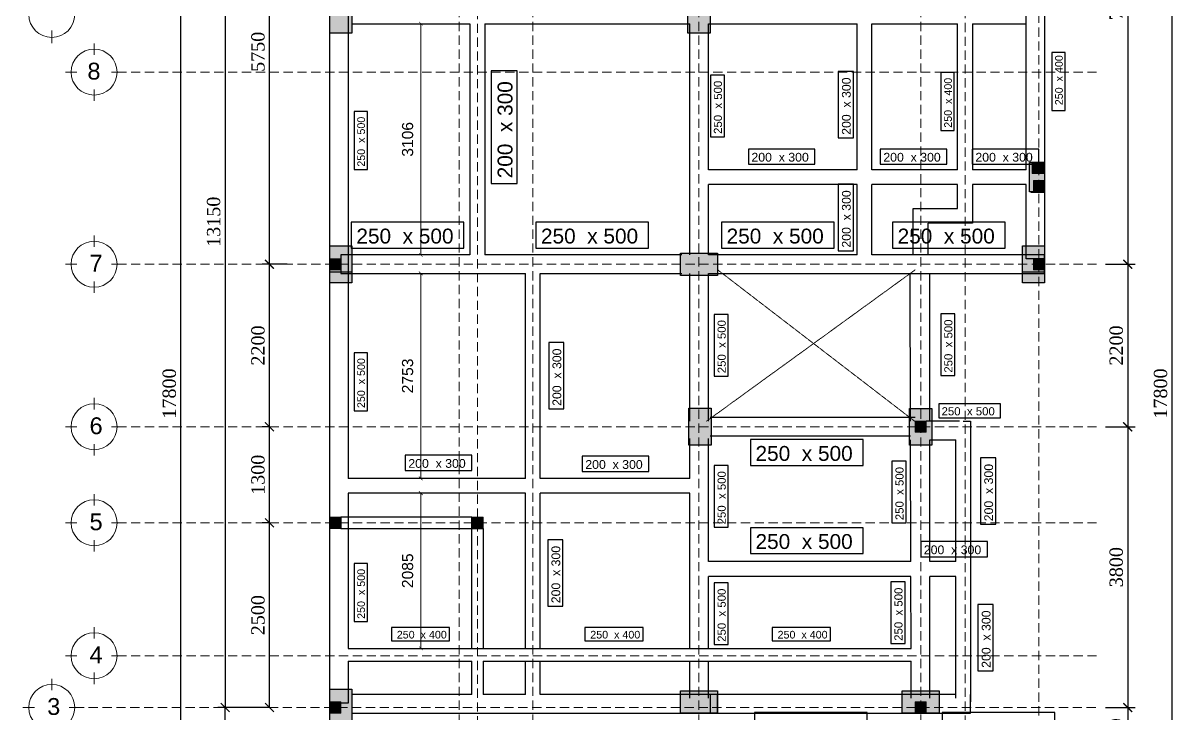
# Model space of a CAD drawing. Header units: millimetres. Extents: x 13167 to 258847, y -86891 to 38861.
# Drawn here: x 24085 to 39511, y 21808 to 31078 of the extents above; entities that cross this region are included whole.
import ezdxf

# ---------------------------------------------------------------- set-up
doc = ezdxf.new("R2010")
doc.units = ezdxf.units.MM
doc.header["$MEASUREMENT"] = 0
for name, pattern in [('HIDDEN', [0.375, 0.25, -0.125]), ('HIDDEN2', [0.1875, 0.125, -0.0625]), ('SLD-Solid', [0])]:
    doc.linetypes.add(name, pattern=pattern)
for name, color, linetype, lineweight in [('09-Arsiran', 8, 'Continuous', 5), ('AS', 8, 'HIDDEN2', 5), ('DIM', 1, 'Continuous', 5), ('DINDING', 1, 'Continuous', 20), ('DOOR OPENING', 4, 'SLD-Solid', 5), ('HATCH', 8, 'Continuous', 5), ('KOL', 5, 'Continuous', 18)]:
    doc.layers.add(name, color=color, linetype=linetype, lineweight=lineweight)
doc.layers.add('Balok', color=6, linetype='Continuous')
doc.layers.add('WALL', color=255, linetype='Continuous')
doc.styles.get("Standard").update_dxf_attribs({"font": 'arial.ttf'})
doc.styles.add('style2', font='times.ttf', dxfattribs={"height": 0.18})
doc.dimstyles.new('DIM100', dxfattribs={"dimscale": 0, "dimtxt": 150, "dimasz": 50, "dimexe": 50, "dimexo": 0, "dimgap": 100, "dimtad": 1, "dimtoh": 1, "dimdec": 0, "dimdsep": 46, "dimtxsty": 'Standard', "dimblk": 'ARCHTICK', "dimcen": 1, "dimclrd": 1, "dimclre": 1, "dimadec": 0, "dimazin": 0, "dimtfac": 250, "dimtdec": 0, "dimtix": 1, "dimtmove": 0, "dimatfit": 3, "dimldrblk": 'DOT', "dimfxl": 150, "dimtolj": 1, "dimtzin": 0, "dimlwd": 5, "dimlwe": 5, "dimarcsym": 0})
doc.dimstyles.new('ISO-25', dxfattribs={"dimtxt": 0.18, "dimasz": 0.12, "dimexe": 0.1, "dimexo": 0.1, "dimgap": 0.0625, "dimtad": 1, "dimtoh": 1, "dimdec": 0, "dimlfac": 1000, "dimtxsty": 'style2', "dimblk": 'ARCHTICK', "dimcen": 0.15, "dimclrd": 1, "dimclre": 1, "dimclrt": 4, "dimadec": 0, "dimazin": 0, "dimtfac": 1, "dimtdec": 0, "dimtmove": 0, "dimatfit": 3, "dimldrblk": 'OBLIQUE', "dimfxl": 1, "dimarcsym": 0})
pattern_1 = [(0, (0, 0), (0, 6.985), [5.08, -1.905]), (90, (0, 0), (-6.985, 4e-16), [5.08, -1.905])]

# ---------------------------------------------------------------- blocks, each defined once
blk = doc.blocks.new('KOLOM PRAKTIS')
at = {"layer": 'HATCH'}
h = blk.add_hatch(color=256, dxfattribs=at)
h.dxf.hatch_style = 1
h.paths.add_polyline_path([(-75, 75), (-75, -75), (75, -75), (75, 75)])
at = {"layer": 'KOL'}
blk.add_lwpolyline([(-75, -75), (75, -75), (75, 75), (-75, 75)], close=True, dxfattribs=at)
blk = doc.blocks.new('_ArchTick')
at = {"color": 0, "linetype": 'ByBlock', "const_width": 0.15}
blk.add_lwpolyline([(-0.5, -0.5), (0.5, 0.5)], dxfattribs=at)
blk = doc.blocks.new('*D1270')
at = {"layer": 'Defpoints', "color": 0, "transparency": 16777216}
for p in [(294.369, 168.872), (294.369, 161.722), (294.769, 161.722)]:
    blk.add_point(p, dxfattribs=at)
at = {"layer": 'DIM', "color": 1, "lineweight": -2, "transparency": 16777216}
for p, q in [((294.469, 168.872), (294.869, 168.872)), ((294.769, 168.872), (294.769, 161.722)), ((294.469, 161.722), (294.869, 161.722))]:
    blk.add_line(p, q, dxfattribs=at)
at = {"layer": 'DIM', "color": 1, "lineweight": -2, "transparency": 16777216, "xscale": 0.12, "yscale": 0.12, "zscale": 0.12}
for p, rotation in [((294.769, 168.872), 90), ((294.769, 161.722), 270)]:
    blk.add_blockref('_ArchTick', p, dxfattribs=dict(at, rotation=rotation))
at = {"layer": 'DIM', "color": 4, "transparency": 16777216, "insert": (294.614, 165.297), "char_height": 0.18, "attachment_point": 5, "rotation": 90, "style": 'style2'}
blk.add_mtext('7150', dxfattribs=at)
blk = doc.blocks.new('_Oblique')
at = {"color": 0, "linetype": 'ByBlock', "lineweight": -2}
blk.add_line((-0.5, -0.5), (0.5, 0.5), dxfattribs=at)
blk = doc.blocks.new('*D1271')
at = {"layer": 'Defpoints', "color": 0, "transparency": 16777216}
for p in [(294.369, 161.722), (294.369, 159.522), (294.769, 159.522)]:
    blk.add_point(p, dxfattribs=at)
at = {"layer": 'DIM', "color": 1, "lineweight": -2, "transparency": 16777216}
for p, q in [((294.469, 161.722), (294.869, 161.722)), ((294.769, 161.722), (294.769, 159.522)), ((294.469, 159.522), (294.869, 159.522))]:
    blk.add_line(p, q, dxfattribs=at)
at = {"layer": 'DIM', "color": 1, "lineweight": -2, "transparency": 16777216, "xscale": 0.12, "yscale": 0.12, "zscale": 0.12}
for p, rotation in [((294.769, 161.722), 90), ((294.769, 159.522), 270)]:
    blk.add_blockref('_ArchTick', p, dxfattribs=dict(at, rotation=rotation))
at = {"layer": 'DIM', "color": 4, "transparency": 16777216, "insert": (294.615, 160.622), "char_height": 0.18, "attachment_point": 5, "rotation": 90, "style": 'style2'}
blk.add_mtext('2200', dxfattribs=at)
blk = doc.blocks.new('*D1272')
at = {"layer": 'Defpoints', "color": 0, "transparency": 16777216}
for p in [(294.369, 159.522), (294.369, 155.722), (294.769, 155.722)]:
    blk.add_point(p, dxfattribs=at)
at = {"layer": 'DIM', "color": 1, "lineweight": -2, "transparency": 16777216}
for p, q in [((294.469, 159.522), (294.869, 159.522)), ((294.769, 159.522), (294.769, 155.722)), ((294.469, 155.722), (294.869, 155.722))]:
    blk.add_line(p, q, dxfattribs=at)
at = {"layer": 'DIM', "color": 1, "lineweight": -2, "transparency": 16777216, "xscale": 0.12, "yscale": 0.12, "zscale": 0.12}
for p, rotation in [((294.769, 159.522), 90), ((294.769, 155.722), 270)]:
    blk.add_blockref('_ArchTick', p, dxfattribs=dict(at, rotation=rotation))
at = {"layer": 'DIM', "color": 4, "transparency": 16777216, "insert": (294.615, 157.622), "char_height": 0.18, "attachment_point": 5, "rotation": 90, "style": 'style2'}
blk.add_mtext('3800', dxfattribs=at)
blk = doc.blocks.new('*D1273')
at = {"layer": 'Defpoints', "color": 0, "transparency": 16777216}
for p in [(294.369, 155.722), (294.369, 155.022), (294.769, 155.022)]:
    blk.add_point(p, dxfattribs=at)
at = {"layer": 'DIM', "color": 1, "lineweight": -2, "transparency": 16777216}
for p, q in [((294.469, 155.722), (294.869, 155.722)), ((294.769, 155.722), (294.769, 155.022)), ((294.469, 155.022), (294.869, 155.022))]:
    blk.add_line(p, q, dxfattribs=at)
at = {"layer": 'DIM', "color": 1, "lineweight": -2, "transparency": 16777216, "xscale": 0.12, "yscale": 0.12, "zscale": 0.12}
for p, rotation in [((294.769, 155.722), 90), ((294.769, 155.022), 270)]:
    blk.add_blockref('_ArchTick', p, dxfattribs=dict(at, rotation=rotation))
at = {"layer": 'DIM', "color": 4, "transparency": 16777216, "insert": (294.614, 155.372), "char_height": 0.18, "attachment_point": 5, "rotation": 90, "style": 'style2'}
blk.add_mtext('700', dxfattribs=at)
blk = doc.blocks.new('*D1281')
at = {"layer": 'Defpoints', "color": 0, "transparency": 16777216}
for p in [(294.769, 168.872), (295.369, 168.872), (294.769, 151.072)]:
    blk.add_point(p, dxfattribs=at)
at = {"layer": 'DIM', "color": 1, "lineweight": -2, "transparency": 16777216}
for p, q in [((294.869, 168.872), (295.469, 168.872)), ((295.369, 151.072), (295.369, 168.872)), ((294.869, 151.072), (295.469, 151.072))]:
    blk.add_line(p, q, dxfattribs=at)
at = {"layer": 'DIM', "color": 1, "lineweight": -2, "transparency": 16777216, "xscale": 0.12, "yscale": 0.12, "zscale": 0.12}
for p, rotation in [((295.369, 168.872), 90), ((295.369, 151.072), 270)]:
    blk.add_blockref('_ArchTick', p, dxfattribs=dict(at, rotation=rotation))
at = {"layer": 'DIM', "color": 4, "transparency": 16777216, "insert": (295.214, 159.972), "char_height": 0.18, "attachment_point": 5, "rotation": 90, "style": 'style2'}
blk.add_mtext('17800', dxfattribs=at)
blk = doc.blocks.new('*D1282')
at = {"layer": 'Defpoints', "color": 0, "transparency": 16777216}
for p in [(282.559, 155.722), (282.659, 155.722), (282.638, 151.072)]:
    blk.add_point(p, dxfattribs=at)
at = {"layer": 'DIM', "color": 1, "lineweight": -2, "transparency": 16777216}
for p, q in [((282.559, 155.722), (282.459, 155.722)), ((282.559, 151.072), (282.559, 155.722)), ((282.538, 151.072), (282.459, 151.072))]:
    blk.add_line(p, q, dxfattribs=at)
at = {"layer": 'DIM', "color": 1, "lineweight": -2, "transparency": 16777216, "xscale": 0.12, "yscale": 0.12, "zscale": 0.12}
for p, rotation in [((282.559, 155.722), 90), ((282.559, 151.072), 270)]:
    blk.add_blockref('_ArchTick', p, dxfattribs=dict(at, rotation=rotation))
at = {"layer": 'DIM', "color": 4, "transparency": 16777216, "insert": (282.404, 153.397), "char_height": 0.18, "attachment_point": 5, "rotation": 90, "style": 'style2'}
blk.add_mtext('4650', dxfattribs=at)
blk = doc.blocks.new('*D1283')
at = {"layer": 'Defpoints', "color": 0, "transparency": 16777216}
for p in [(283.159, 158.222), (283.259, 158.222), (283.259, 155.722)]:
    blk.add_point(p, dxfattribs=at)
at = {"layer": 'DIM', "color": 1, "lineweight": -2, "transparency": 16777216}
for p, q in [((283.159, 158.222), (283.059, 158.222)), ((283.159, 155.722), (283.159, 158.222)), ((283.159, 155.722), (283.059, 155.722))]:
    blk.add_line(p, q, dxfattribs=at)
at = {"layer": 'DIM', "color": 1, "lineweight": -2, "transparency": 16777216, "xscale": 0.12, "yscale": 0.12, "zscale": 0.12}
for p, rotation in [((283.159, 158.222), 90), ((283.159, 155.722), 270)]:
    blk.add_blockref('_ArchTick', p, dxfattribs=dict(at, rotation=rotation))
at = {"layer": 'DIM', "color": 4, "transparency": 16777216, "insert": (283.004, 156.972), "char_height": 0.18, "attachment_point": 5, "rotation": 90, "style": 'style2'}
blk.add_mtext('2500', dxfattribs=at)
blk = doc.blocks.new('*D1284')
at = {"layer": 'Defpoints', "color": 0, "transparency": 16777216}
for p in [(283.159, 159.522), (283.259, 159.522), (283.259, 158.222)]:
    blk.add_point(p, dxfattribs=at)
at = {"layer": 'DIM', "color": 1, "lineweight": -2, "transparency": 16777216}
for p, q in [((283.159, 159.522), (283.059, 159.522)), ((283.159, 158.222), (283.159, 159.522)), ((283.159, 158.222), (283.059, 158.222))]:
    blk.add_line(p, q, dxfattribs=at)
at = {"layer": 'DIM', "color": 1, "lineweight": -2, "transparency": 16777216, "xscale": 0.12, "yscale": 0.12, "zscale": 0.12}
for p, rotation in [((283.159, 159.522), 90), ((283.159, 158.222), 270)]:
    blk.add_blockref('_ArchTick', p, dxfattribs=dict(at, rotation=rotation))
at = {"layer": 'DIM', "color": 4, "transparency": 16777216, "insert": (283.004, 158.872), "char_height": 0.18, "attachment_point": 5, "rotation": 90, "style": 'style2'}
blk.add_mtext('1300', dxfattribs=at)
blk = doc.blocks.new('*D1285')
at = {"layer": 'Defpoints', "color": 0, "transparency": 16777216}
for p in [(283.158, 161.722), (283.497, 161.722), (283.258, 159.522)]:
    blk.add_point(p, dxfattribs=at)
at = {"layer": 'DIM', "color": 1, "lineweight": -2, "transparency": 16777216}
for p, q in [((283.397, 161.722), (283.058, 161.722)), ((283.158, 159.522), (283.158, 161.722)), ((283.158, 159.522), (283.058, 159.522))]:
    blk.add_line(p, q, dxfattribs=at)
at = {"layer": 'DIM', "color": 1, "lineweight": -2, "transparency": 16777216, "xscale": 0.12, "yscale": 0.12, "zscale": 0.12}
for p, rotation in [((283.158, 161.722), 90), ((283.158, 159.522), 270)]:
    blk.add_blockref('_ArchTick', p, dxfattribs=dict(at, rotation=rotation))
at = {"layer": 'DIM', "color": 4, "transparency": 16777216, "insert": (283.004, 160.622), "char_height": 0.18, "attachment_point": 5, "rotation": 90, "style": 'style2'}
blk.add_mtext('2200', dxfattribs=at)
blk = doc.blocks.new('*D1286')
at = {"layer": 'Defpoints', "color": 0, "transparency": 16777216}
for p in [(283.159, 167.472), (283.524, 167.472), (283.497, 161.722)]:
    blk.add_point(p, dxfattribs=at)
at = {"layer": 'DIM', "color": 1, "lineweight": -2, "transparency": 16777216}
for p, q in [((283.424, 167.472), (283.059, 167.472)), ((283.159, 161.722), (283.159, 167.472)), ((283.397, 161.722), (283.059, 161.722))]:
    blk.add_line(p, q, dxfattribs=at)
at = {"layer": 'DIM', "color": 1, "lineweight": -2, "transparency": 16777216, "xscale": 0.12, "yscale": 0.12, "zscale": 0.12}
for p, rotation in [((283.159, 167.472), 90), ((283.159, 161.722), 270)]:
    blk.add_blockref('_ArchTick', p, dxfattribs=dict(at, rotation=rotation))
at = {"layer": 'DIM', "color": 4, "transparency": 16777216, "insert": (283.004, 164.597), "char_height": 0.18, "attachment_point": 5, "rotation": 90, "style": 'style2'}
blk.add_mtext('5750', dxfattribs=at)
blk = doc.blocks.new('*D1288')
at = {"layer": 'Defpoints', "color": 0, "transparency": 16777216}
for p in [(283.159, 168.872), (282.559, 155.722), (283.159, 155.722)]:
    blk.add_point(p, dxfattribs=at)
at = {"layer": 'DIM', "color": 1, "lineweight": -2, "transparency": 16777216}
for p, q in [((283.059, 168.872), (282.459, 168.872)), ((282.559, 168.872), (282.559, 155.722)), ((283.059, 155.722), (282.459, 155.722))]:
    blk.add_line(p, q, dxfattribs=at)
at = {"layer": 'DIM', "color": 1, "lineweight": -2, "transparency": 16777216, "xscale": 0.12, "yscale": 0.12, "zscale": 0.12}
for p, rotation in [((282.559, 168.872), 90), ((282.559, 155.722), 270)]:
    blk.add_blockref('_ArchTick', p, dxfattribs=dict(at, rotation=rotation))
at = {"layer": 'DIM', "color": 4, "transparency": 16777216, "insert": (282.404, 162.297), "char_height": 0.18, "attachment_point": 5, "rotation": 90, "style": 'style2'}
blk.add_mtext('13150', dxfattribs=at)
blk = doc.blocks.new('*D1289')
at = {"layer": 'Defpoints', "color": 0, "transparency": 16777216}
for p in [(281.959, 168.872), (282.559, 168.872), (282.559, 151.072)]:
    blk.add_point(p, dxfattribs=at)
at = {"layer": 'DIM', "color": 1, "lineweight": -2, "transparency": 16777216}
for p, q in [((282.459, 168.872), (281.859, 168.872)), ((281.959, 151.072), (281.959, 168.872)), ((282.459, 151.072), (281.859, 151.072))]:
    blk.add_line(p, q, dxfattribs=at)
at = {"layer": 'DIM', "color": 1, "lineweight": -2, "transparency": 16777216, "xscale": 0.12, "yscale": 0.12, "zscale": 0.12}
for p, rotation in [((281.959, 168.872), 90), ((281.959, 151.072), 270)]:
    blk.add_blockref('_ArchTick', p, dxfattribs=dict(at, rotation=rotation))
at = {"layer": 'DIM', "color": 4, "transparency": 16777216, "insert": (281.804, 159.972), "char_height": 0.18, "attachment_point": 5, "rotation": 90, "style": 'style2'}
blk.add_mtext('17800', dxfattribs=at)
blk = doc.blocks.new('as2')
at = {"layer": '09-Arsiran'}
for p, q in [((242.06, 158.989), (242.06, 158.834)), ((242.06, 158.974), (242.06, 158.818)), ((242.633, 158.817), (242.633, 158.661)), ((242.244, 158.428), (242.4, 158.428)), ((242.867, 158.428), (243.022, 158.428)), ((242.633, 158.194), (242.633, 158.038)), ((242.633, 156.217), (242.633, 156.061)), ((242.244, 155.828), (242.4, 155.828)), ((242.867, 155.828), (243.022, 155.828)), ((242.633, 155.594), (242.633, 155.438)), ((242.633, 154.017), (242.633, 153.861)), ((242.244, 153.628), (242.4, 153.628)), ((242.867, 153.628), (243.022, 153.628)), ((242.633, 153.394), (242.633, 153.238)), ((242.633, 152.717), (242.633, 152.561)), ((242.244, 152.328), (242.4, 152.328)), ((242.867, 152.328), (243.022, 152.328)), ((242.633, 152.094), (242.633, 151.938)), ((242.633, 150.917), (242.633, 150.761)), ((242.244, 150.528), (242.4, 150.528)), ((242.867, 150.528), (243.022, 150.528)), ((242.06, 150.217), (242.06, 150.061)), ((242.633, 150.3), (242.633, 150.145)), ((241.67, 149.828), (241.826, 149.828)), ((242.293, 149.828), (242.449, 149.828))]:
    blk.add_line(p, q, dxfattribs=at)
for centre in [(242.06, 159.208), (242.633, 158.428), (242.633, 155.828), (242.633, 153.628), (242.633, 152.328), (242.633, 150.528), (242.06, 149.828)]:
    blk.add_circle(centre, 0.311, dxfattribs=at)
at = {"layer": 'AS'}
for p, q in [((245.82, 142.109), (245.82, 163.539)), ((247.57, 142.109), (247.57, 163.539)), ((247.82, 142.271), (247.82, 163.539)), ((248.57, 142.109), (248.57, 163.539)), ((250.815, 142.109), (250.815, 163.539)), ((253.815, 142.109), (253.815, 163.539)), ((254.415, 141.72), (254.415, 163.539)), ((255.415, 142.031), (255.415, 163.539)), ((242.945, 158.428), (256.215, 158.428)), ((242.945, 155.828), (256.215, 155.828)), ((242.945, 153.628), (256.215, 153.628)), ((242.945, 152.328), (256.215, 152.328)), ((242.945, 150.528), (256.215, 150.528)), ((242.371, 149.828), (256.215, 149.828))]:
    blk.add_line(p, q, dxfattribs=at)
at = {"layer": '09-Arsiran', "color": 2, "char_height": 0.228, "attachment_point": 1}
for s, insert in [('8', (242.542, 158.555)), ('7', (242.571, 155.955)), ('6', (242.571, 153.755)), ('5', (242.571, 152.455)), ('4', (242.571, 150.655)), ('3', (241.998, 149.955))]:
    blk.add_mtext_dynamic_manual_height_columns(s, width=0.05426, gutter_width=1.14, heights=[0], dxfattribs=dict(at, insert=insert))
blk = doc.blocks.new('k4')
at = {"true_color": 0x636466}
h = blk.add_hatch(dxfattribs=at)
h.set_pattern_fill('ANGLE', color=251)
h.set_pattern_definition(pattern_1)
h.paths.add_polyline_path([(210.558, -20.392), (210.358, -20.392), (210.358, -20.792), (210.558, -20.792)])
h = blk.add_hatch(color=251, dxfattribs=at)
h.dxf.hatch_style = 1
h.paths.add_polyline_path([(210.558, -20.594), (210.358, -20.594), (210.358, -20.792), (210.558, -20.792)])
h.paths.add_polyline_path([(210.558, -20.392), (210.358, -20.392), (210.358, -20.594), (210.558, -20.594)])
for p, q in [((210.358, -20.392), (210.558, -20.392)), ((210.558, -20.392), (210.558, -20.792)), ((210.558, -20.792), (210.358, -20.792))]:
    blk.add_line(p, q)
blk.add_lwpolyline([(210.358, -20.392), (210.558, -20.392), (210.558, -20.792), (210.358, -20.792)], close=True)
blk = doc.blocks.new('kolom1')
at = {"true_color": 0x636466}
h = blk.add_hatch(dxfattribs=at)
h.set_pattern_fill('ANGLE', color=251)
h.set_pattern_definition(pattern_1)
h.paths.add_polyline_path([(201.312, -20.514), (201.612, -20.514), (201.612, -20.014), (201.312, -20.014)])
h = blk.add_hatch(color=251, dxfattribs=at)
h.dxf.hatch_style = 1
h.paths.add_polyline_path([(201.612, -20.014), (201.312, -20.014), (201.312, -20.514), (201.612, -20.514)])
blk.add_lwpolyline([(201.612, -20.014), (201.612, -20.514), (201.312, -20.514), (201.312, -20.014)], close=True)
blk = doc.blocks.new('KL3')
at = {"true_color": 0x636466}
h = blk.add_hatch(color=251, dxfattribs=at)
h.dxf.hatch_style = 1
h.paths.add_polyline_path([(349.253, -321.782), (349.103, -321.782), (349.103, -322.082), (349.253, -322.082)])
at = {"color": 244, "lineweight": -2, "true_color": 0x991b1e}
blk.add_line((357.173, -307.682), (357.173, -307.682), dxfattribs=at)
blk.add_lwpolyline([(349.103, -321.782), (349.253, -321.782), (349.253, -322.082), (349.103, -322.082)], close=True)
for p, rotation in [((371.364, -105.971), 270), ((374.364, -105.971), 270), ((374.364, -112.971), 270), ((555.574, -336.896), 180), ((374.364, -118.896), 270), ((377.361, -118.896), 270)]:
    blk.add_blockref('kolom1', p, dxfattribs=dict(rotation=rotation))
for name, p in [('kolom1', (157.161, -287.269)), ('k4', (148.214, -287.942)), ('k4', (138.744, -288.09)), ('kolom1', (147.791, -290.789)), ('kolom1', (152.636, -290.789)), ('k4', (148.214, -292.662)), ('kolom1', (147.791, -294.169)), ('kolom1', (157.161, -294.169)), ('kolom1', (155.636, -296.369)), ('kolom1', (147.791, -300.169))]:
    blk.add_blockref(name, p)
blk = doc.blocks.new('*D1401')
at = {"color": 1, "lineweight": 5, "transparency": 16777216}
for p, q in [((30086, 31067), (29376, 31067)), ((29426, 31067), (29426, 27961)), ((30086, 27961), (29376, 27961))]:
    blk.add_line(p, q, dxfattribs=at)
at = {"layer": 'Defpoints', "color": 0, "transparency": 16777216}
for p in [(30086, 31067), (29426, 27961), (30086, 27961)]:
    blk.add_point(p, dxfattribs=at)
at = {"color": 1, "lineweight": 5, "transparency": 16777216, "xscale": 50, "yscale": 50, "zscale": 50}
for p, rotation in [((29426, 31067), 90), ((29426, 27961), 270)]:
    blk.add_blockref('_ArchTick', p, dxfattribs=dict(at, rotation=rotation))
at = {"color": 0, "transparency": 16777216, "insert": (29249, 29514), "char_height": 150, "attachment_point": 5, "rotation": 90}
blk.add_mtext('\\A1;3106', dxfattribs=at)
blk = doc.blocks.new('_DOT')
at = {"color": 0, "linetype": 'ByBlock'}
blk.add_line((-0.5, 0), (-1, 0), dxfattribs=at)
at = {"color": 0, "linetype": 'ByBlock', "const_width": 0.5}
blk.add_lwpolyline([(-0.25, 0, 1), (0.25, 0, 1)], format="xyb", close=True, dxfattribs=at)
blk = doc.blocks.new('*D1402')
at = {"color": 1, "lineweight": 5, "transparency": 16777216}
for p, q in [((30831, 27713), (29376, 27713)), ((29426, 27713), (29426, 24959)), ((30831, 24959), (29376, 24959))]:
    blk.add_line(p, q, dxfattribs=at)
at = {"layer": 'Defpoints', "color": 0, "transparency": 16777216}
for p in [(30831, 27713), (29426, 24959), (30831, 24959)]:
    blk.add_point(p, dxfattribs=at)
at = {"color": 1, "lineweight": 5, "transparency": 16777216, "xscale": 50, "yscale": 50, "zscale": 50}
for p, rotation in [((29426, 27713), 90), ((29426, 24959), 270)]:
    blk.add_blockref('_ArchTick', p, dxfattribs=dict(at, rotation=rotation))
at = {"color": 0, "transparency": 16777216, "insert": (29249, 26336), "char_height": 150, "attachment_point": 5, "rotation": 90}
blk.add_mtext('\\A1;2753', dxfattribs=at)
blk = doc.blocks.new('*D1403')
at = {"color": 1, "lineweight": 5, "transparency": 16777216}
for p, q in [((30831, 24761), (29376, 24761)), ((29426, 24761), (29426, 22676)), ((30831, 22676), (29376, 22676))]:
    blk.add_line(p, q, dxfattribs=at)
at = {"layer": 'Defpoints', "color": 0, "transparency": 16777216}
for p in [(30831, 24761), (29426, 22676), (30831, 22676)]:
    blk.add_point(p, dxfattribs=at)
at = {"color": 1, "lineweight": 5, "transparency": 16777216, "xscale": 50, "yscale": 50, "zscale": 50}
for p, rotation in [((29426, 24761), 90), ((29426, 22676), 270)]:
    blk.add_blockref('_ArchTick', p, dxfattribs=dict(at, rotation=rotation))
at = {"color": 0, "transparency": 16777216, "insert": (29249, 23719), "char_height": 150, "attachment_point": 5, "rotation": 90}
blk.add_mtext('\\A1;2085', dxfattribs=at)
blk = doc.blocks.new('fim4')
at = {"layer": 'DIM'}
for base, p1, p2, picture, middle in [((281.9585, 168.8724), (282.5585, 151.0724), (282.5585, 168.8724), '*D1289', (281.8042, 159.9724)), ((282.5585, 155.7224), (283.1585, 168.8724), (283.1585, 155.7224), '*D1288', (282.4045, 162.2974)), ((294.7687, 161.7224), (294.3685, 168.8724), (294.3685, 161.7224), '*D1270', (294.6144, 165.2974)), ((295.3687, 168.8724), (294.7687, 151.0724), (294.7687, 168.8724), '*D1281', (295.2144, 159.9724)), ((283.1585, 167.4724), (283.4971, 161.7224), (283.5242, 167.4724), '*D1286', (283.0042, 164.5974)), ((283.1583, 161.7224), (283.2583, 159.5224), (283.4971, 161.7224), '*D1285', (283.0043, 160.6224)), ((294.7687, 159.5224), (294.3685, 161.7224), (294.3685, 159.5224), '*D1271', (294.6146, 160.6224)), ((283.1585, 159.5224), (283.2585, 158.2224), (283.2585, 159.5224), '*D1284', (283.0045, 158.8724)), ((294.7687, 155.7224), (294.3685, 159.5224), (294.3685, 155.7224), '*D1272', (294.6146, 157.6224)), ((283.1585, 158.2224), (283.2585, 155.7224), (283.2585, 158.2224), '*D1283', (283.0045, 156.9724)), ((282.5585, 155.7224), (282.6382, 151.0724), (282.6585, 155.7224), '*D1282', (282.4045, 153.3974)), ((294.7687, 155.0224), (294.3685, 155.7224), (294.3685, 155.0224), '*D1273', (294.6144, 155.3724))]:
    dim = blk.add_linear_dim(base=base, p1=p1, p2=p2, angle=90, dimstyle='ISO-25', dxfattribs=at)
    dim.commit()
    dim.dimension.update_dxf_attribs({"geometry": picture, "text_midpoint": middle})

msp = doc.modelspace()

# ---------------------------------------------------------------- linework, layer by layer
for p, q in [((36037.8222, 28586.0673), (36633.2755, 28586.0673)), ((36037.8222, 27960.8416), (36037.8222, 28586.0673)), ((36236.3067, 27960.8416), (36236.3067, 28387.5829)), ((28450.8136, 22676.1937), (36009.3801, 22676.1937)), ((28450.8136, 22502.5099), (30113.0606, 22502.5099)), ((30261.924, 22502.5099), (36009.826, 22502.5099))]:
    msp.add_line(p, q)
for points in [[(36633.2755, 29104.6089), (36633.2755, 31067.1226)], [(36831.7599, 31067.1226), (36831.7599, 29104.6089)], [(37897.926, 29902.1984), (38076.6338, 29902.1984), (38076.6338, 30681.4486), (37897.926, 30681.4486), (37897.926, 29902.1984)], [(30371.1852, 28921.2962), (30718.3828, 28921.2962), (30718.3828, 30435.2417), (30371.1852, 30435.2417), (30371.1852, 28921.2962)], [(35029.3002, 29534.1382), (35234.247, 29534.1382), (35234.247, 30427.8032), (35029.3002, 30427.8032), (35029.3002, 29534.1382)], [(36408.4166, 29634.2847), (36587.1243, 29634.2847), (36587.1243, 30413.5348), (36408.4166, 30413.5348), (36408.4166, 29634.2847)], [(33313.1006, 29549.499), (33503.1269, 29549.499), (33503.1269, 30378.1034), (33313.1006, 30378.1034), (33313.1006, 29549.499)], [(28529.2324, 29111.0878), (28707.9401, 29111.0878), (28707.9401, 29890.338), (28529.2324, 29890.338), (28529.2324, 29111.0878)], [(33823.7361, 29383.513), (33823.7361, 29178.5662), (34717.4011, 29178.5662), (34717.4011, 29383.513), (33823.7361, 29383.513)], [(35594.7733, 29383.513), (35594.7733, 29178.5662), (36488.4383, 29178.5662), (36488.4383, 29383.513), (35594.7733, 29383.513)], [(36830.4426, 29383.513), (36830.4426, 29178.5662), (37724.1076, 29178.5662), (37724.1076, 29383.513), (36830.4426, 29383.513)], [(35029.3002, 28018.6647), (35234.247, 28018.6647), (35234.247, 28912.3297), (35029.3002, 28912.3297), (35029.3002, 28018.6647)], [(36831.7599, 28906.1245), (36831.7599, 28387.5829), (36236.3067, 28387.5829)], [(36633.2755, 28586.0673), (36633.2755, 28906.1245)], [(28491.3028, 28400.4433), (28491.3028, 28053.2458), (30005.2483, 28053.2458), (30005.2483, 28400.4433), (28491.3028, 28400.4433)], [(30969.671, 28400.4433), (30969.671, 28053.2457), (32483.6164, 28053.2457), (32483.6164, 28400.4433), (30969.671, 28400.4433)], [(33461.9215, 28400.4433), (33461.9215, 28053.2457), (34975.867, 28053.2457), (34975.867, 28400.4433), (33461.9215, 28400.4433)], [(35758.0255, 28400.4433), (35758.0255, 28053.2457), (37271.9709, 28053.2457), (37271.9709, 28400.4433), (35758.0255, 28400.4433)], [(33363.427, 26334.8673), (33553.4533, 26334.8673), (33553.4533, 27163.4718), (33363.427, 27163.4718), (33363.427, 26334.8673)], [(36406.8897, 26341.9562), (36596.916, 26341.9562), (36596.916, 27170.5607), (36406.8897, 27170.5607), (36406.8897, 26341.9562)], [(31143.2689, 25893.3043), (31348.2157, 25893.3043), (31348.2157, 26786.9693), (31143.2689, 26786.9693), (31143.2689, 25893.3043)], [(28529.2324, 25868.5274), (28707.9401, 25868.5274), (28707.9401, 26647.7776), (28529.2324, 26647.7776), (28529.2324, 25868.5274)], [(36379.7427, 25962.623), (36379.7427, 25772.5967), (37208.3472, 25772.5967), (37208.3472, 25962.623), (36379.7427, 25962.623)], [(33850.1816, 25480.6549), (33850.1816, 25133.4573), (35364.127, 25133.4573), (35364.127, 25480.6549), (33850.1816, 25480.6549)], [(29217.3417, 25270.3514), (29217.3417, 25065.4046), (30111.0067, 25065.4046), (30111.0067, 25270.3514), (29217.3417, 25270.3514)], [(31593.6144, 25256.1296), (31593.6144, 25051.1828), (32487.2794, 25051.1828), (32487.2794, 25256.1296), (31593.6144, 25256.1296)], [(35751.1319, 24361.0686), (35941.1582, 24361.0686), (35941.1582, 25189.673), (35751.1319, 25189.673), (35751.1319, 24361.0686)], [(36940.1209, 24343.1293), (37145.0677, 24343.1293), (37145.0677, 25236.7944), (36940.1209, 25236.7944), (36940.1209, 24343.1293)], [(33363.427, 24304.6732), (33553.4533, 24304.6732), (33553.4533, 25133.2777), (33363.427, 25133.2777), (33363.427, 24304.6732)], [(33850.1816, 24297.2214), (33850.1816, 23950.0239), (35364.127, 23950.0239), (35364.127, 24297.2214), (33850.1816, 24297.2214)], [(31129.1225, 23242.1317), (31334.0693, 23242.1317), (31334.0693, 24135.7967), (31129.1225, 24135.7967), (31129.1225, 23242.1317)], [(36138.4072, 24110.006), (36138.4072, 23905.0592), (37032.0722, 23905.0592), (37032.0722, 24110.006), (36138.4072, 24110.006)], [(28529.2324, 23037.2158), (28707.9401, 23037.2158), (28707.9401, 23816.4659), (28529.2324, 23816.4659), (28529.2324, 23037.2158)], [(33363.427, 22726.7612), (33553.4533, 22726.7612), (33553.4533, 23555.3656), (33363.427, 23555.3656), (33363.427, 22726.7612)], [(35737.0292, 22740.2304), (35927.0555, 22740.2304), (35927.0555, 23568.8349), (35737.0292, 23568.8349), (35737.0292, 22740.2304)], [(36906.1538, 22374.2959), (37111.1006, 22374.2959), (37111.1006, 23267.9609), (36906.1538, 23267.9609), (36906.1538, 22374.2959)], [(29032.4664, 22955.8812), (29032.4664, 22777.1735), (29811.7165, 22777.1735), (29811.7165, 22955.8812), (29032.4664, 22955.8812)], [(31630.158, 22955.8812), (31630.158, 22777.1735), (32409.4082, 22777.1735), (32409.4082, 22955.8812), (31630.158, 22955.8812)], [(34145.0664, 22955.8812), (34145.0664, 22777.1735), (34924.3165, 22777.1735), (34924.3165, 22955.8812), (34145.0664, 22955.8812)], [(33904.4149, 21813.6281), (33904.4149, 21466.4305), (35418.3603, 21466.4305), (35418.3603, 21813.6281), (33904.4149, 21813.6281)], [(36424.5872, 21813.6281), (36424.5872, 21466.4305), (37938.5327, 21466.4305), (37938.5327, 21813.6281), (36424.5872, 21813.6281)]]:
    msp.add_lwpolyline(points)
at = {"layer": 'AS', "linetype": 'HIDDEN'}
for p, q in [((33261.5214, 25727.8919), (36062.6331, 27760.7692)), ((36062.6331, 25722.9297), (33410.3848, 27762.3572))]:
    msp.add_line(p, q, dxfattribs=at)
at = {"layer": 'Balok'}
for p, q in [((28500.3747, 31067.1226), (30085.7706, 31067.1226)), ((30085.7706, 31067.1226), (30085.7706, 27960.8416)), ((30284.255, 31067.1226), (33038.2264, 31067.1226)), ((30284.255, 31067.1226), (30284.255, 27960.8416)), ((33038.2264, 27960.8416), (33038.2264, 31067.1226)), ((33286.3319, 29104.6089), (33286.3319, 31067.1226)), ((33286.3319, 31067.1226), (35282.341, 31067.1226)), ((35282.341, 29104.6089), (35282.341, 31067.1226)), ((35480.8254, 31067.1226), (36633.2755, 31067.1226)), ((35480.8254, 29104.6089), (35480.8254, 31067.1226)), ((36831.7599, 31067.1226), (37551.2661, 31067.1226)), ((35282.341, 29104.6089), (33286.3319, 29104.6089)), ((36633.2755, 29104.6089), (35480.8254, 29104.6089)), ((37551.2665, 29104.6089), (36831.7599, 29104.6089)), ((33286.3319, 27960.8416), (33286.3319, 28906.1245)), ((35282.341, 28906.1245), (33286.3319, 28906.1245)), ((35282.341, 27960.8414), (35282.341, 28906.1245)), ((36633.2755, 28906.1245), (35480.8254, 28906.1245)), ((35480.8254, 27960.8414), (35480.8254, 28906.1245)), ((37551.2664, 28906.1245), (36831.7599, 28906.1245)), ((37615.8317, 28806.8824), (37799.4316, 28806.8824)), ((30831.3265, 24959.3933), (30831.3265, 27712.736)), ((31029.8109, 24959.3933), (31029.8109, 27712.736)), ((33038.2264, 25727.8918), (33038.2264, 27712.736)), ((33286.2555, 25727.8918), (33286.3319, 27712.736)), ((36001.5443, 25727.8918), (35996.4479, 27712.736)), ((36261.1171, 25727.8918), (36261.1171, 27712.736)), ((33038.2264, 24959.3933), (33038.2264, 25495.1192)), ((33286.1828, 23842.4179), (33286.2465, 25495.1192)), ((36006.3859, 23842.313), (36002.1814, 25479.7863)), ((36261.1171, 23842.3032), (36261.1171, 25479.7863)), ((30831.3265, 24959.3933), (28450.7536, 24959.3933)), ((33038.2264, 24959.3933), (31029.8109, 24959.3933)), ((30831.3265, 24760.9088), (28450.7536, 24760.9088)), ((30831.3265, 22676.1937), (30831.3265, 24760.9088)), ((33038.2264, 24760.9088), (31029.8109, 24760.9088)), ((31029.8109, 22676.1937), (31029.8109, 24760.9088)), ((33038.2264, 22676.1937), (33038.2264, 24760.9088)), ((36006.3859, 23842.313), (33286.1828, 23842.4179)), ((36608.4688, 23842.2898), (36261.1171, 23842.3032)), ((33286.1378, 22676.1937), (33286.1751, 23643.9334)), ((36006.8955, 23643.8286), (33286.1751, 23643.9334)), ((36009.3801, 22676.1937), (36006.8955, 23643.8286)), ((36261.1171, 22006.3089), (36261.1171, 23643.8188)), ((36608.4611, 23643.8054), (36261.1171, 23643.8188)), ((30831.3264, 22055.93), (30831.3264, 22502.5099)), ((31029.8109, 22055.93), (31029.8109, 22502.5099)), ((33038.2264, 22006.3089), (33038.2264, 22502.5099)), ((33286.112, 22006.3089), (33286.1311, 22502.5099)), ((36011.1001, 22006.3089), (36009.826, 22502.5099))]:
    msp.add_line(p, q, dxfattribs=at)
for points in [[(37551.2662, 33788.8404), (37551.2661, 34783.7436), (37799.3716, 34783.7436), (37799.372, 29203.85), (37600.9472, 29203.85)], [(28450.8136, 22502.5099), (28450.8136, 21941.8014), (28202.708, 21941.8014), (28202.708, 33642.4581), (28450.8136, 33642.4581)], [(37551.2665, 29203.85), (37551.2662, 33590.356)], [(28450.8136, 33443.9737), (28450.8136, 24959.3933)], [(37600.9472, 29203.85), (37799.372, 29203.85), (37799.3716, 27911.2205), (37551.2661, 27911.2205), (37551.2664, 28906.1245)], [(37551.2665, 29104.6089), (37551.2665, 29203.85)], [(30085.7706, 27960.8415), (28351.545, 27960.8416), (28351.545, 27712.736), (30831.3265, 27712.736)], [(32929.0582, 27960.8415), (30284.255, 27960.8415)], [(33038.2264, 27960.8416), (33035.7456, 27960.8416)], [(33286.3319, 27712.736), (37799.3717, 27712.736), (37799.3717, 27960.8416), (35480.8254, 27960.8416)], [(35282.341, 27960.8416), (33286.3319, 27960.8416)], [(31029.8109, 27712.736), (32929.0582, 27712.7359)], [(33035.7456, 27712.736), (33038.2264, 27712.736)], [(36062.6331, 25777.5129), (33311.1424, 25777.513)], [(36658.0861, 25727.8918), (36211.4964, 25727.8918)], [(36707.7072, 25727.8918), (36806.9494, 25727.8918), (36806.9494, 21956.6878)], [(33311.1424, 25529.4074), (36002.1814, 25529.4074)], [(36261.1171, 25479.7863), (36608.465, 25479.7863)], [(36608.465, 23842.2898), (36608.465, 25479.7863)], [(28450.8136, 24760.9088), (28450.8136, 22676.1937)], [(30113.0606, 22676.1937), (30113.0606, 24288.8798), (30261.924, 24288.8798), (30261.924, 22676.1937)], [(36608.465, 22006.3089), (36608.465, 23643.8054)], [(30113.0606, 22055.93), (30113.0606, 22502.5099)], [(30261.924, 22502.5099), (30261.924, 22055.93)], [(30113.0606, 22055.93), (28500.3747, 22055.93), (28500.3747, 21807.8245), (32419.1685, 21807.8245)], [(30831.3264, 22055.93), (30261.924, 22055.93)], [(32419.1685, 21807.8245), (33410.3849, 21807.8245), (33410.3849, 22055.93), (31029.8109, 22055.93)], [(36608.465, 22055.93), (33311.1425, 22055.93), (33311.1425, 21807.8245), (36806.9494, 21807.8245), (36806.9494, 22055.93)]]:
    msp.add_lwpolyline(points, dxfattribs=at)
msp.add_lwpolyline([(28351.5115, 24288.8798), (30113.0606, 24288.8798), (30113.0606, 24437.7431), (28351.5115, 24437.7431)], close=True, dxfattribs=at)
at = {"layer": 'DOOR OPENING', "linetype": 'Continuous'}
msp.add_line((36211.4964, 21807.8245), (36211.5173, 21807.8245), dxfattribs=at)

# ---------------------------------------------------------------- block references
at = {"xscale": 992.4221073635367, "yscale": 992.4221073635367, "zscale": 992.4221073635367}
for name, p in [('fim4', (-253618.9443, -132660.0906)), ('KL3', (-318254.5569, 339886.2324))]:
    msp.add_blockref(name, p, dxfattribs=at)
at = {"layer": 'Balok', "xscale": 0.9924221073635368, "yscale": 0.9924221073635368, "zscale": 0.9924221073635368}
msp.add_blockref('KOLOM PRAKTIS', (37725, 29129.4185), dxfattribs=at)
at = {"layer": 'DINDING', "xscale": 992.4221073635367, "yscale": 992.4221073635367, "zscale": 992.4221073635367}
msp.add_blockref('as2', (-215754.3399, -126809.8831), dxfattribs=at)
at = {"layer": 'WALL', "transparency": 33554687, "xscale": -0.9924221073635368, "yscale": 0.9924221073635368, "zscale": 0.9924221073635368, "rotation": 180}
for p in [(37710.1158, 29129.4184), (37724.9405, 27836.7888)]:
    msp.add_blockref('KOLOM PRAKTIS', p, dxfattribs=at)
at = {"layer": 'WALL', "transparency": 33554687, "xscale": 0.9924221073635368, "yscale": 0.9924221073635368, "zscale": 0.9924221073635368}
for p in [(37724.9999, 28885.3665), (37725, 28881.3141), (28277.1133, 27836.7888), (36137.0647, 25653.4602), (28277.0798, 24363.3114), (30187.492, 24363.3114), (30187.4923, 24363.3114), (28277.0798, 21882.2561), (36137.0647, 21882.2562)]:
    msp.add_blockref('KOLOM PRAKTIS', p, dxfattribs=at)

# ---------------------------------------------------------------- texts
at = {"attachment_point": 1, "rotation": 90}
for s, width, gutter_width, insert, char_height in [('250  x 400', 809.842132, 4250.911, (37941.9926, 29972.8771), 102.94296), ('200  x 300', 1573.380323, 8258.7697, (30456.7986, 28990.6106), 200), ('250  x 500', 861.134024, 4520.1453, (33359.9581, 29587.4358), 109.46292), ('200  x 300', 928.748747, 4875.0591, (35079.8369, 29575.0537), 118.05776), ('250  x 400', 809.842132, 4250.911, (36452.4831, 29669.9618), 102.94296), ('250  x 500', 809.842132, 4250.911, (28573.2989, 29146.765), 102.94296), ('200  x 300', 928.748747, 4875.0591, (35079.8369, 28059.5802), 118.05776), ('250  x 500', 861.134024, 4520.1453, (33410.2845, 26372.8041), 109.46292), ('250  x 500', 861.134024, 4520.1453, (36453.7472, 26379.893), 109.46292), ('200  x 300', 928.748747, 4875.0591, (31193.8055, 25934.2198), 118.05776), ('250  x 500', 809.842132, 4250.911, (28573.2989, 25904.2046), 102.94296), ('200  x 300', 928.748747, 4875.0591, (36990.6576, 24384.0449), 118.05776), ('250  x 500', 861.134024, 4520.1453, (33410.2845, 24342.61), 109.46292), ('250  x 500', 861.134024, 4520.1453, (35797.9894, 24399.0054), 109.46292), ('200  x 300', 928.748747, 4875.0591, (31179.6591, 23283.0472), 118.05776), ('250  x 500', 809.842132, 4250.911, (28573.2989, 23072.893), 102.94296), ('250  x 500', 861.134024, 4520.1453, (33410.2845, 22764.698), 109.46292), ('250  x 500', 861.134024, 4520.1453, (35783.8867, 22778.1672), 109.46292), ('200  x 300', 928.748747, 4875.0591, (36956.6905, 22415.2114), 118.05776)]:
    msp.add_mtext_dynamic_manual_height_columns(s, width=width, gutter_width=gutter_width, heights=[0], dxfattribs=dict(at, insert=insert, char_height=char_height))
at = {"attachment_point": 1}
for s, width, gutter_width, insert, char_height in [('200  x 300', 928.748747, 4875.0591, (33864.6517, 29332.9763), 118.05776), ('200  x 300', 928.748747, 4875.0591, (35635.6888, 29332.9763), 118.05776), ('200  x 300', 928.748747, 4875.0591, (36871.3581, 29332.9763), 118.05776), ('250  x 500', 1573.380323, 8258.7697, (28560.6172, 28314.8299), 200), ('250  x 500', 1573.380323, 8258.7697, (31038.9854, 28314.8298), 200), ('250  x 500', 1573.380323, 8258.7697, (33531.2359, 28314.8298), 200), ('250  x 500', 1573.380323, 8258.7697, (35827.3399, 28314.8298), 200), ('250  x 500', 861.134024, 4520.1453, (36417.6795, 25915.7655), 109.46292), ('250  x 500', 1573.380323, 8258.7697, (33919.496, 25395.0414), 200), ('200  x 300', 928.748747, 4875.0591, (29258.2572, 25219.8147), 118.05776), ('200  x 300', 928.748747, 4875.0591, (31634.53, 25205.593), 118.05776), ('250  x 500', 1573.380323, 8258.7697, (33919.496, 24211.608), 200), ('200  x 300', 928.748747, 4875.0591, (36179.3227, 24059.4694), 118.05776), ('250  x 400', 809.842132, 4250.911, (29103.1451, 22911.8147), 102.94296), ('250  x 400', 809.842132, 4250.911, (31700.8367, 22911.8147), 102.94296), ('250  x 400', 809.842132, 4250.911, (34215.7451, 22911.8147), 102.94296)]:
    msp.add_mtext_dynamic_manual_height_columns(s, width=width, gutter_width=gutter_width, heights=[0], dxfattribs=dict(at, insert=insert, char_height=char_height))

# ---------------------------------------------------------------- dimensions: what is measured, and where the dimension line sits
for base, p1, p2, picture, middle in [((29425.9056, 27960.8416), (30085.7706, 31067.1226), (30085.7706, 27960.8416), '*D1401', (29249.2685, 29513.9821)), ((29425.9056, 24959.3933), (30831.3265, 27712.736), (30831.3265, 24959.3933), '*D1402', (29249.2685, 26336.0646)), ((29425.9056, 22676.1937), (30831.3265, 24760.9088), (30831.3265, 22676.1937), '*D1403', (29249.3197, 23718.5513))]:
    dim = msp.add_linear_dim(base=base, p1=p1, p2=p2, angle=90, dimstyle='DIM100', override={"dimscale": 1})
    dim.commit()
    dim.dimension.update_dxf_attribs({"geometry": picture, "text_midpoint": middle})

doc.saveas('drawing.dxf')
